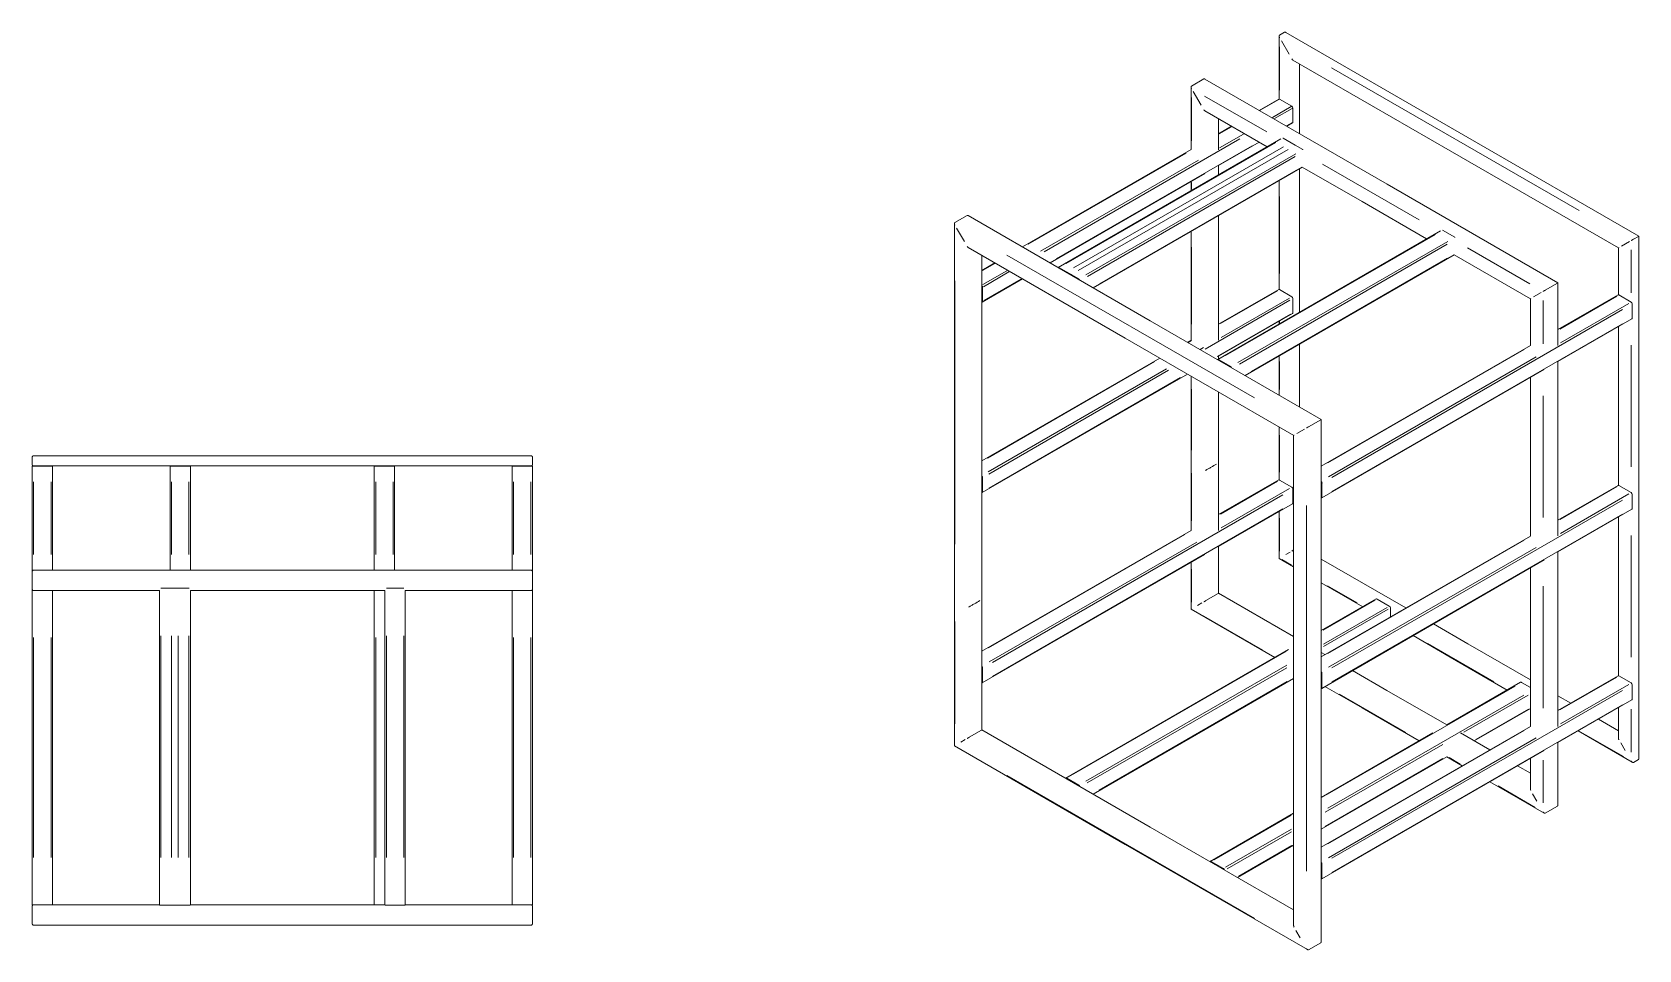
# Model space of a CAD drawing. Header units: millimetres. Extents: x 420 to 4748, y 262 to 4933.
# Drawn here: x 1600 to 4748, y 3134 to 4933 of the extents above; entities that cross this region are included whole.
import ezdxf

# ---------------------------------------------------------------- set-up
doc = ezdxf.new("R2010")
doc.units = ezdxf.units.MM

msp = doc.modelspace()

# ---------------------------------------------------------------- linework, layer by layer
at = {"color": 7, "linetype": 'Continuous', "lineweight": 15}
for p, q in [((4043, 4924.7), (4043, 4801.5)), ((4053.8, 4932.3), (4043.9, 4926.6)), ((4082.9, 4733.6), (4082.9, 4870.4)), ((3870.4, 4825.1), (3870.4, 4702.3)), ((3895.4, 4840.9), (3871.3, 4827)), ((4042.2, 4801.4), (4003.9, 4779.3)), ((4067.7, 4787.4), (4043.7, 4801.3)), ((3897.5, 4778.2), (4019.5, 4707.8)), ((3924.5, 4702.1), (3924.5, 4762.6)), ((4057.9, 4748.1), (4069.2, 4754.6)), ((4069.9, 4783.7), (4069.9, 4755.9)), ((4046.6, 4723.4), (3610.1, 4471.4)), ((3949.8, 4748.1), (3924.5, 4733.5)), ((4050.6, 4724.7), (4050.5, 4724.8)), ((4074.6, 4710.8), (4050.6, 4724.7)), ((3870.4, 4702.3), (3540.2, 4511.6)), ((3924.5, 4671), (4003.9, 4716.8)), ((4065.4, 4716.2), (4065.3, 4716.2)), ((4089.4, 4702.3), (4065.4, 4716.2)), ((4074.7, 4710.8), (4074.6, 4710.8)), ((4089.5, 4702.2), (4089.4, 4702.3)), ((3678.8, 4431.6), (4088.4, 4668)), ((3924.5, 4652.9), (3924.5, 4671)), ((3594.3, 4480.4), (3897.3, 4655.3)), ((3870.4, 4639.8), (3870.4, 4621.7)), ((3431.7, 4573.2), (3407.6, 4559.3)), ((4359, 4543), (3922.6, 4291.1)), ((4362.9, 4544.4), (4363, 4544.3)), ((4363, 4544.3), (4387.1, 4530.5)), ((4746.7, 4532.3), (4736.8, 4526.6)), ((4387.1, 4530.5), (4387.2, 4530.4)), ((4707.7, 4509.8), (4707.7, 4417.8)), ((3486.1, 4480.4), (3460.9, 4465.8)), ((3611.6, 4471.3), (3635.7, 4457.4)), ((3976.4, 4259.8), (4386, 4496.2)), ((4386, 4496.2), (4535.1, 4410.1)), ((3461.5, 4403.7), (3540.2, 4449.2)), ((3626.4, 4462.8), (3650.5, 4448.9)), ((4588.3, 4440.9), (4564.3, 4427)), ((4589.2, 4318.5), (4589.2, 4441.4)), ((3462.1, 4405.1), (3462.1, 4432.8)), ((4042.2, 4428.3), (3924.5, 4360.3)), ((4067.7, 4414.2), (4043.7, 4428.1)), ((4069.9, 4410.5), (4069.9, 4382.8)), ((4535.1, 4410.1), (4535.1, 4318.4)), ((4707, 4417.6), (4589.2, 4349.6)), ((4732.5, 4403.6), (4708.5, 4417.5)), ((3924.5, 4297.9), (4069.2, 4381.4)), ((4734.7, 4399.9), (4734.7, 4372.2)), ((4043, 4366.3), (4043, 4360.6)), ((4589.2, 4287.2), (4734, 4370.8)), ((3870.4, 4329.1), (3863.4, 4325)), ((4082.9, 4198.3), (4082.9, 4321.2)), ((4535.1, 4318.4), (4125.5, 4081.9)), ((3809.3, 4293.8), (3460.9, 4092.7)), ((3948.1, 4277.1), (3924.1, 4290.9)), ((3924.5, 4292.2), (3924.5, 4297.9)), ((4043, 4298.2), (4043, 4221.3)), ((4589.2, 3945.4), (4589.2, 4287.2)), ((3461.5, 4030.6), (3863.4, 4262.6)), ((3870.4, 4258.5), (3870.4, 4089.3)), ((4126.3, 4019.9), (4562.3, 4271.6)), ((3924.5, 4089.3), (3924.5, 4227.3)), ((4124.7, 4173.2), (4100.6, 4159.3)), ((1600.4, 4099.5), (1600.4, 4085.5)), ((2577.3, 4102.5), (1603.5, 4102.5)), ((2580.4, 4099.5), (2580.4, 4085.5)), ((1600.3, 4082.3), (1600.3, 3875.6)), ((1603.3, 4082.3), (1600.3, 4082.3)), ((1637.3, 4082.3), (1603.3, 4082.3)), ((1603.4, 4082.5), (2577.4, 4082.5)), ((1637.3, 4082.3), (1640.3, 4082.3)), ((1640.3, 3878.4), (1640.3, 4082.3)), ((1870.4, 4082.3), (1870.4, 3878.4)), ((1873.4, 4082.3), (1870.4, 4082.3)), ((1907.4, 4082.3), (1873.4, 4082.3)), ((1907.4, 4082.3), (1910.4, 4082.3)), ((1910.4, 3878.4), (1910.4, 4082.3)), ((2270.4, 4082.3), (2270.4, 3878.4)), ((2270.4, 4082.3), (2273.4, 4082.3)), ((2273.4, 4082.3), (2307.4, 4082.3)), ((2307.4, 4082.3), (2310.4, 4082.3)), ((2310.4, 4082.3), (2310.4, 3878.4)), ((2540.5, 4082.3), (2540.5, 3878.4)), ((2543.5, 4082.3), (2540.5, 4082.3)), ((2577.5, 4082.3), (2543.5, 4082.3)), ((2577.5, 4082.3), (2580.5, 4082.3)), ((2580.5, 3875.6), (2580.5, 4082.3)), ((3924.5, 3955.8), (3924.5, 4089.3)), ((3462.1, 4031.9), (3462.1, 4059.7)), ((4042.2, 4055.1), (3924.5, 3987.2)), ((4067.7, 4041.1), (4043.7, 4054.9)), ((4069.9, 4037.4), (4069.9, 4009.6)), ((4126.9, 4021.3), (4126.9, 4049.1)), ((4707, 4044.5), (4589.2, 3976.5)), ((4732.5, 4030.4), (4708.5, 4044.3)), ((3924.5, 3924.7), (4069.2, 4008.3)), ((4589.2, 3914), (4734, 3997.6)), ((4734.7, 4026.8), (4734.7, 3999)), ((4043, 3993.1), (4043, 3901.4)), ((4707.7, 3982.4), (4707.7, 3671.4)), ((3870.4, 3955.9), (3460.9, 3719.5)), ((4535.1, 3945.2), (4125.5, 3708.8)), ((3461.5, 3657.4), (3897.3, 3909)), ((3924.5, 3833), (3924.5, 3924.7)), ((1600.4, 3875.4), (1600.4, 3841.4)), ((2577.3, 3878.4), (1603.5, 3878.4)), ((2580.4, 3875.4), (2580.4, 3841.4)), ((3870.4, 3893.5), (3870.4, 3801.8)), ((4043, 3901.4), (4071.4, 3884.9)), ((4291, 3804.3), (4125.5, 3899.8)), ((4126.3, 3646.8), (4562.3, 3898.5)), ((4535.1, 3882.8), (4535.1, 3572.1)), ((1600.3, 3841.3), (1600.3, 3222.8)), ((1852.5, 3842.9), (1852.3, 3842.9)), ((1886.5, 3842.9), (1852.5, 3842.9)), ((1907.4, 3842.9), (1873.4, 3842.9)), ((1907.6, 3842.9), (1907.4, 3842.9)), ((2294.2, 3842.9), (2294.3, 3842.9)), ((2294.3, 3842.9), (2328.3, 3842.9)), ((2328.3, 3842.9), (2328.5, 3842.9)), ((2580.5, 3222.8), (2580.5, 3841.3)), ((4125.5, 3853.7), (4206.9, 3806.8)), ((1603.4, 3838.4), (1849.5, 3838.4)), ((1640.3, 3222.8), (1640.3, 3838.4)), ((1849.5, 3838.4), (1849.5, 3222.7)), ((1910.4, 3838.4), (2291.3, 3838.4)), ((1910.4, 3222.7), (1910.4, 3838.4)), ((2270.4, 3838.4), (2270.4, 3222.8)), ((2291.3, 3838.4), (2291.3, 3222.7)), ((2331.3, 3838.4), (2331.3, 3222.7)), ((2331.3, 3838.4), (2577.4, 3838.4)), ((2540.5, 3838.4), (2540.5, 3222.8)), ((3406.8, 3821.6), (3406.8, 3534.1)), ((3923.6, 3832.5), (3899.6, 3818.6)), ((4071.4, 3748.2), (3924.5, 3833)), ((4233.2, 3821.9), (4125.5, 3759.8)), ((4258.7, 3807.9), (4234.7, 3821.8)), ((3870.5, 3801.7), (4034.3, 3707.1)), ((4260.8, 3804.2), (4260.8, 3786.9)), ((4061.4, 3722.8), (3625.4, 3471.1)), ((4132.6, 3712.9), (4125.5, 3716.9)), ((3462.1, 3658.8), (3462.1, 3686.5)), ((3678.8, 3439.5), (4071.4, 3666.1)), ((4126.9, 3648.1), (4126.9, 3675.9)), ((4516, 3658.7), (4371.2, 3575.1)), ((4517.5, 3658.5), (4535.1, 3648.4)), ((4707, 3671.3), (4589.2, 3603.3)), ((4708.5, 3671.2), (4732.5, 3657.3)), ((4734.7, 3653.6), (4734.7, 3625.8)), ((4614.2, 3617.7), (4589.2, 3632.2)), ((4589.2, 3540.8), (4734, 3624.5)), ((4425.3, 3543.9), (4535.1, 3607.2)), ((4707.7, 3609.2), (4707.7, 3548.9)), ((3460, 3564.8), (3435.9, 3550.9)), ((4535.1, 3572.1), (4125.5, 3335.6)), ((4344.2, 3559.5), (4125.5, 3433.2)), ((4455.8, 3526.3), (4398.3, 3559.5)), ((4628.4, 3563.4), (4734.7, 3502)), ((4707.7, 3563.8), (4668.3, 3586.5)), ((4126.3, 3273.6), (4562.3, 3525.3)), ((4589.2, 3418), (4589.2, 3540.8)), ((4125.5, 3370.8), (4371.2, 3512.6)), ((4371.2, 3512.6), (4401.7, 3495.1)), ((4535.1, 3480.5), (4509.9, 3495.1)), ((4535.1, 3509.6), (4535.1, 3449.3)), ((4736.8, 3501.8), (4746.7, 3507.5)), ((3626.9, 3470.9), (3650.9, 3457.1)), ((4455.8, 3463.8), (4562.2, 3402.4)), ((4071.4, 3402), (3908.2, 3307.8)), ((4564.3, 3402.2), (4588.3, 3416.1)), ((3961.7, 3276.2), (4071.4, 3339.6)), ((3933.8, 3293.8), (3909.7, 3307.7)), ((4126.9, 3275), (4126.9, 3302.7)), ((1603.3, 3222.8), (1600.3, 3222.8)), ((1600.4, 3219.7), (1600.4, 3185.7)), ((1603.3, 3222.8), (1637.3, 3222.8)), ((1849.5, 3222.7), (1603.5, 3222.7)), ((1640.3, 3222.8), (1637.3, 3222.8)), ((1852.5, 3222.1), (1850.1, 3222.1)), ((1852.5, 3222.1), (1886.5, 3222.1)), ((1873.4, 3222.1), (1907.4, 3222.1)), ((1907.4, 3222.1), (1909.8, 3222.1)), ((2291.3, 3222.7), (1910.4, 3222.7)), ((2273.4, 3222.8), (2270.4, 3222.8)), ((2291.3, 3222.8), (2273.4, 3222.8)), ((2294.3, 3222.1), (2291.9, 3222.1)), ((2328.3, 3222.1), (2294.3, 3222.1)), ((2330.7, 3222.1), (2328.3, 3222.1)), ((2577.3, 3222.7), (2331.3, 3222.7)), ((2540.5, 3222.8), (2543.5, 3222.8)), ((2543.5, 3222.8), (2577.5, 3222.8)), ((2577.5, 3222.8), (2580.5, 3222.8)), ((2580.4, 3219.7), (2580.4, 3185.7)), ((1603.4, 3182.7), (2577.4, 3182.7)), ((4100.6, 3134.5), (4124.7, 3148.4))]:
    msp.add_line(p, q, dxfattribs=at)
at = {"color": 8, "linetype": 'Continuous', "lineweight": 15}
for p, q in [((4047.4, 4915.6), (4062.6, 4889.3)), ((4043.9, 4819.1), (4043.9, 4903.8)), ((4145.8, 4862.9), (4630.6, 4583)), ((3874.8, 4816), (3890.1, 4789.6)), ((3871.3, 4719.6), (3871.3, 4804.2)), ((3897, 4807.3), (4018.8, 4737)), ((4042.5, 4800.5), (4006, 4779.5)), ((4030, 4765.6), (4066.5, 4786.7)), ((4034.2, 4763.1), (4068.7, 4783)), ((4057.5, 4748.8), (4069.4, 4755.7)), ((3582.4, 4502.3), (3965.9, 4723.7)), ((3949.8, 4747.1), (3925.4, 4733)), ((3926.1, 4705.6), (3973.1, 4732.7)), ((3860.8, 4695.7), (3551.6, 4517.2)), ((3606.4, 4488.4), (3990, 4709.8)), ((4036.6, 4716.6), (3625.6, 4479.4)), ((4051.4, 4708.1), (3640.4, 4470.8)), ((3649.6, 4465.5), (4060.7, 4702.8)), ((3664.4, 4456.9), (4075.5, 4694.2)), ((3575.6, 4503.3), (3884.8, 4681.8)), ((3667.7, 4453.9), (4074.6, 4688.8)), ((3691, 4439.6), (4075.4, 4661.5)), ((4128.2, 4673.9), (4317.1, 4564.8)), ((3871.3, 4624.9), (3871.3, 4637.6)), ((4043.9, 4459.8), (4043.9, 4610.5)), ((3411.2, 4548.3), (3426.4, 4522)), ((3938, 4299), (4349.1, 4536.3)), ((3871.3, 4360.3), (3871.3, 4510.9)), ((4373.1, 4522.4), (3962.1, 4285.1)), ((4372.2, 4517), (3965.3, 4282.1)), ((4411.8, 4510.1), (4534.3, 4439.4)), ((4729, 4522.1), (4713.9, 4513.3)), ((4732.6, 4506.2), (4732.6, 4421.5)), ((3486.1, 4479.4), (3461.7, 4465.3)), ((3509.6, 4495.6), (3994.4, 4215.7)), ((4373, 4489.7), (3988.6, 4267.8)), ((3407.6, 3929.4), (3407.6, 4445.4)), ((3462.4, 4438), (3509.4, 4465.1)), ((3463.8, 4433.8), (3513.6, 4462.6)), ((3464.5, 4406.5), (3536.8, 4448.2)), ((3898.2, 4311.4), (4064.2, 4407.3)), ((4039.9, 4425.9), (3928.3, 4361.5)), ((3929.1, 4334.2), (4063.2, 4411.6)), ((4556.4, 4422.4), (4541.3, 4413.7)), ((4560, 4406.6), (4560, 4322)), ((4704.7, 4415.3), (4593, 4350.8)), ((4065, 4380), (3921.5, 4297.1)), ((4146.2, 4060.2), (4715.3, 4388.8)), ((4593.8, 4323.5), (4728, 4401)), ((4043.9, 4362), (4043.9, 4365.9)), ((4715.3, 4361), (4146.2, 4032.5)), ((3871, 4328.4), (3864.5, 4324.6)), ((3888.5, 4310.8), (3895.1, 4314.5)), ((4732.6, 4319.5), (4732.6, 4080.8)), ((3799.1, 4286.9), (3472, 4098)), ((4043.9, 4232.4), (4043.9, 4287.1)), ((4523, 4310.4), (4138.6, 4088.5)), ((4139.4, 4061.1), (4546.3, 4296.1)), ((3472.7, 4070.7), (3822.3, 4272.6)), ((3474, 4066.6), (3826.5, 4270.1)), ((3849.8, 4255.7), (3474.8, 4039.3)), ((3871.3, 4113.3), (3871.3, 4232.8)), ((4560, 4219.9), (4560, 3981.3)), ((4092.8, 4154.8), (4077.6, 4146)), ((4043.9, 4070.2), (4043.9, 4143)), ((3870.5, 4089.1), (3870.7, 4088.6)), ((3871.3, 3975.1), (3871.3, 4068.4)), ((1603.3, 4051.7), (1603.3, 3909)), ((1637.3, 3909), (1637.3, 4051.7)), ((1873.4, 4051.7), (1873.4, 3909)), ((1907.4, 3909), (1907.4, 4051.7)), ((2273.4, 3909), (2273.4, 4051.7)), ((2307.4, 4051.7), (2307.4, 3909)), ((2543.5, 4051.7), (2543.5, 3909)), ((2577.5, 3909), (2577.5, 4051.7)), ((4039.9, 4052.8), (3928.3, 3988.3)), ((3929.1, 3961), (4063.2, 4038.4)), ((4704.7, 4042.1), (4593, 3977.6)), ((3481.4, 3697.7), (4050.5, 4026.2)), ((4050.5, 3998.5), (3481.4, 3669.9)), ((4096.4, 4005.3), (4096.4, 3288.5)), ((4146.2, 3687.1), (4715.3, 4015.6)), ((4593.8, 3950.3), (4728, 4027.8)), ((4043.9, 3915.5), (4043.9, 3980)), ((4146.2, 3659.3), (4715.3, 3987.8)), ((3858.2, 3947.9), (3473.9, 3726)), ((4523, 3937.2), (4138.6, 3715.3)), ((4732.6, 3946.3), (4732.6, 3707.7)), ((3474.7, 3698.7), (3881.5, 3933.5)), ((4064.3, 3913.7), (4055.9, 3908.8)), ((4139.4, 3688), (4546.3, 3922.9)), ((3871.3, 3815.9), (3871.3, 3880.4)), ((4067.4, 3888.3), (4048, 3899.5)), ((4195.6, 3814.3), (4137.7, 3847.7)), ((4560, 3846.7), (4560, 3608.2)), ((3406.8, 3821.5), (3407, 3821)), ((3891.8, 3814.1), (3883.3, 3809.2)), ((4231.2, 3819.8), (4129, 3760.8)), ((3407.6, 3577), (3407.6, 3777.9)), ((4010.9, 3721.7), (3895.6, 3788.2)), ((4129.8, 3733.5), (4254.5, 3805.5)), ((4129.8, 3728.6), (4256.5, 3801.8)), ((1603.3, 3746.1), (1603.3, 3315.1)), ((1637.3, 3315.1), (1637.3, 3746.1)), ((1852.5, 3749.8), (1852.5, 3315.2)), ((1873.4, 3749.8), (1873.4, 3315.2)), ((1886.5, 3315.2), (1886.5, 3749.8)), ((1907.4, 3315.2), (1907.4, 3749.8)), ((2273.4, 3315.1), (2273.4, 3746.1)), ((2294.3, 3315.2), (2294.3, 3749.8)), ((2328.3, 3749.8), (2328.3, 3315.2)), ((2543.5, 3746.1), (2543.5, 3315.1)), ((2577.5, 3315.1), (2577.5, 3746.1)), ((4057.3, 3719.4), (3641, 3479.1)), ((4463.3, 3659.8), (4333.4, 3734.8)), ((3664.3, 3464.8), (4058.1, 3692.1)), ((3667.2, 3461.5), (4058.2, 3687.2)), ((3690.5, 3447.2), (4058.9, 3659.9)), ((4138, 3439.4), (4505.1, 3651.3)), ((4593, 3604.5), (4704.7, 3669)), ((4593.8, 3577.2), (4728, 3654.6)), ((4522.1, 3633.4), (4138.6, 3412)), ((4715.3, 3642.4), (4146.2, 3313.9)), ((4290.7, 3560.1), (4160.8, 3635.1)), ((4530.8, 3633.6), (4404.7, 3560.7)), ((4715.3, 3614.7), (4146.2, 3286.1)), ((4531.6, 3606.2), (4428, 3546.4)), ((4732.6, 3605.9), (4732.6, 3522)), ((4138.6, 3342.1), (4523, 3564.1)), ((3428.1, 3546.4), (3419.7, 3541.5)), ((4363.4, 3536.9), (4133.3, 3404.1)), ((4139.4, 3314.8), (4546.3, 3549.8)), ((4717.3, 3513.1), (4644.5, 3555.1)), ((4712.1, 3539.8), (4720.6, 3525.1)), ((4363.4, 3509.1), (4133.3, 3376.3)), ((4397.9, 3498.2), (4375.9, 3511)), ((4560, 3506.3), (4560, 3422.4)), ((3994.4, 3195.9), (3509.6, 3475.7)), ((4544.7, 3413.5), (4472, 3455.5)), ((4539.5, 3440.2), (4548, 3425.5)), ((3914.9, 3310.6), (4066.3, 3398)), ((4067.1, 3370.7), (3938.2, 3296.3)), ((4067.2, 3365.9), (3941, 3293.1)), ((4067.9, 3338.6), (3964.3, 3278.7)), ((4075.9, 3172.5), (4084.3, 3157.8))]:
    msp.add_line(p, q, dxfattribs=at)
at = {"color": 7, "linetype": 'Continuous', "lineweight": 15, "flags": 128}
for points in [[(4747.6, 4532.8), (4412.7, 4726.2), (4055.9, 4932.1)], [(4070, 4877.9), (4378, 4700.1), (4707.7, 4509.7)], [(4589.2, 4441.4), (4254.3, 4634.7), (3897.5, 4840.7)], [(4082.9, 4383.7), (4082.9, 4545.8), (4082.9, 4664.9)], [(4088.4, 4668), (4205.4, 4600.5), (4331.9, 4527.4)], [(4043, 4641.8), (4043, 4577.8), (4043, 4428.3)], [(4125.5, 4173.7), (3790.6, 4367), (3433.8, 4573)], [(3924.5, 4328.9), (3924.5, 4447), (3924.5, 4573.4)], [(3406.8, 4557.4), (3406.8, 4203.7), (3406.8, 3821.6)], [(3870.4, 4542.2), (3870.4, 4471.3), (3870.4, 4329.1)], [(4747.6, 3509.5), (4747.6, 4004.9), (4747.6, 4532.8)], [(3433.8, 4510.6), (3741.7, 4332.8), (4071.5, 4142.5)], [(3460.9, 3821.6), (3460.9, 4179.3), (3460.9, 4495)], [(4707.7, 4355.6), (4707.7, 4045.4), (4707.7, 4044.6)], [(4535.1, 4255.9), (4535.1, 3978.7), (4535.1, 3945.2)], [(4043, 4158.9), (4043, 4065.5), (4043, 4055.2)], [(4125.5, 3150.4), (4125.5, 3612.7), (4125.5, 4173.7)], [(4071.4, 4142.5), (4071.4, 3711.1), (4071.4, 3181.6)], [(3870.4, 4089.3), (3870.4, 3958.1), (3870.4, 3955.9)], [(4589.2, 3572.2), (4589.2, 3880.4), (4589.2, 3914)], [(3460.9, 3565.3), (3460.9, 3664.2), (3460.9, 3821.6)], [(4305.2, 3750), (4377.9, 3708), (4489.7, 3643.5)], [(4535.1, 3663.4), (4412.7, 3734.1), (4345.1, 3773.1)], [(4371.2, 3575.1), (4254.2, 3642.6), (4186.7, 3681.6)], [(4132.6, 3650.4), (4205.3, 3608.4), (4317.2, 3543.9)], [(4071.4, 3212.8), (3790.6, 3375), (3460.8, 3565.3)], [(3406.8, 3534.1), (3741.7, 3340.7), (4098.5, 3134.8)]]:
    msp.add_lwpolyline(points, dxfattribs=at)
at = {"color": 7, "linetype": 'Continuous', "lineweight": 15}
for centre, radius, start, end in [((4042.8, 4800), 1.51, 54.3824, 114.3071), ((4065.2, 4783.5), 4.61, 2.6055, 57.3945), ((4068.4, 4755.8), 1.44, 304.0564, 7.2558), ((3610.8, 4470.2), 1.38, 51.8605, 125.6343), ((3625.6, 4461.7), 1.38, 51.8605, 125.6344), ((3633.2, 4453.6), 4.52, 25.3567, 57.5219), ((3648, 4445.1), 4.52, 25.3567, 57.5219), ((3457.4, 4432.6), 4.64, 2.6954, 42.4891), ((4042.8, 4426.9), 1.51, 54.3824, 114.3071), ((4065.2, 4410.3), 4.61, 2.6055, 57.3945), ((4707.6, 4416.2), 1.51, 54.3824, 114.3071), ((3460.8, 4404.9), 1.3, 272.6994, 9.6849), ((4068.4, 4382.6), 1.44, 304.0563, 7.2558), ((4730.1, 4399.7), 4.61, 2.6055, 57.3945), ((4733.2, 4372), 1.44, 304.0563, 7.2558), ((3923.2, 4289.9), 1.38, 51.8605, 125.6344), ((3945.7, 4273.3), 4.46, 25.2085, 57.7533), ((3457.4, 4059.5), 4.64, 2.6957, 42.5777), ((3460.8, 4031.7), 1.3, 272.6993, 9.6849), ((4042.8, 4053.7), 1.51, 54.3824, 114.3071), ((4065.2, 4037.2), 4.61, 2.6055, 57.3945), ((4122.3, 4048.8), 4.65, 2.6964, 45.06), ((4707.6, 4043.1), 1.51, 54.3824, 114.3071), ((4730.1, 4026.5), 4.61, 2.6055, 57.3945), ((4068.4, 4009.4), 1.44, 304.0563, 7.2558), ((4125.6, 4021.1), 1.29, 265.8855, 9.7934), ((4733.2, 3998.8), 1.44, 304.0564, 7.2558), ((4233.8, 3820.6), 1.51, 54.3824, 114.3071), ((4256.2, 3804), 4.61, 2.6055, 57.3945), ((3457.4, 3686.3), 4.64, 2.6957, 42.5778), ((3460.8, 3658.5), 1.3, 272.6991, 9.6849), ((4122.2, 3675.6), 4.73, 3.0834, 44.7243), ((4516.6, 3657.3), 1.51, 54.3824, 114.3071), ((4707.6, 3669.9), 1.51, 54.3824, 114.3071), ((4730.1, 3653.4), 4.61, 2.6055, 57.3945), ((4125.6, 3647.9), 1.29, 265.8852, 9.7934), ((4733.2, 3625.7), 1.44, 304.0564, 7.2558), ((3626.1, 3469.9), 1.29, 50.2503, 150.7422), ((3648.4, 3453.2), 4.64, 16.0552, 57.3027), ((3908.9, 3306.7), 1.29, 50.2503, 150.7423), ((4122.2, 3302.5), 4.73, 3.0834, 44.7242), ((3931.3, 3289.9), 4.64, 16.0552, 57.3027), ((4125.6, 3274.8), 1.29, 265.8855, 9.7934)]:
    msp.add_arc(centre, radius, start, end, dxfattribs=at)
for points, knots in [([(4043.9, 4926.6), (4043.8, 4926.6), (4043.8, 4926.6), (4043.7, 4926.5), (4043.6, 4926.4), (4043.5, 4926.3), (4043.4, 4926.2), (4043.3, 4926), (4043.1, 4925.6), (4043, 4925.1), (4043, 4924.4), (4043.1, 4923.7), (4043.3, 4923.1), (4043.4, 4922.7), (4043.6, 4922.4), (4043.7, 4922), (4043.8, 4921.8), (4043.9, 4921.7)], [0, 0, 0, 0, 0.024499, 0.04924, 0.074247, 0.099543, 0.125149, 0.186007, 0.250202, 0.365957, 0.499979, 0.624941, 0.749917, 0.812815, 0.874961, 0.937589, 1, 1, 1, 1]), ([(4055.9, 4932.1), (4055.8, 4932.2), (4055.5, 4932.4), (4054.9, 4932.5), (4054.3, 4932.6), (4054, 4932.4), (4053.8, 4932.3)], [0, 0, 0, 0, 0.18116, 0.440789, 0.720541, 1, 1, 1, 1]), ([(4067.9, 4880.1), (4068.2, 4879.7), (4068.7, 4878.9), (4069.5, 4878.2), (4070, 4877.9), (4070, 4877.9)], [0, 0, 0, 0, 0.451894, 0.903383, 1, 1, 1, 1]), ([(3871.3, 4827), (3871.3, 4827), (3871.2, 4827), (3871.1, 4826.9), (3871, 4826.8), (3871, 4826.7), (3870.8, 4826.6), (3870.7, 4826.4), (3870.6, 4826), (3870.4, 4825.5), (3870.4, 4824.8), (3870.5, 4824.1), (3870.7, 4823.5), (3870.9, 4823.1), (3871, 4822.8), (3871.1, 4822.4), (3871.3, 4822.2), (3871.3, 4822.1)], [0, 0, 0, 0, 0.024499, 0.04924, 0.074247, 0.099543, 0.125149, 0.186007, 0.250202, 0.365957, 0.499979, 0.624941, 0.749917, 0.812815, 0.874961, 0.937589, 1, 1, 1, 1]), ([(3897.5, 4840.7), (3897.4, 4840.7), (3897.1, 4840.9), (3896.5, 4841.1), (3895.9, 4841.1), (3895.5, 4841), (3895.4, 4840.9)], [0, 0, 0, 0, 0.18116, 0.440789, 0.720541, 1, 1, 1, 1]), ([(3895.4, 4780.5), (3895.6, 4780.1), (3896.2, 4779.3), (3896.9, 4778.6), (3897.4, 4778.3), (3897.5, 4778.3)], [0, 0, 0, 0, 0.451894, 0.903383, 1, 1, 1, 1]), ([(3433.8, 4573), (3433.7, 4573.1), (3433.4, 4573.3), (3432.8, 4573.4), (3432.2, 4573.5), (3431.9, 4573.3), (3431.7, 4573.2)], [0, 0, 0, 0, 0.18116, 0.440789, 0.720541, 1, 1, 1, 1]), ([(3407.6, 4559.3), (3407.6, 4559.3), (3407.5, 4559.3), (3407.5, 4559.2), (3407.4, 4559.1), (3407.3, 4559), (3407.2, 4558.9), (3407, 4558.7), (3406.9, 4558.3), (3406.8, 4557.8), (3406.8, 4557.1), (3406.9, 4556.4), (3407, 4555.9), (3407.2, 4555.4), (3407.3, 4555.1), (3407.5, 4554.8), (3407.6, 4554.5), (3407.6, 4554.4)], [0, 0, 0, 0, 0.024499, 0.04924, 0.074247, 0.099543, 0.125149, 0.186007, 0.250202, 0.365957, 0.499979, 0.624941, 0.749917, 0.812815, 0.874961, 0.937589, 1, 1, 1, 1]), ([(4747.6, 4532.8), (4747.6, 4532.8), (4747.6, 4532.8), (4747.5, 4532.7), (4747.2, 4532.6), (4746.9, 4532.4), (4746.7, 4532.3)], [0, 0, 0, 0, 0.181076, 0.440732, 0.720513, 1, 1, 1, 1]), ([(3431.7, 4512.8), (3432, 4512.4), (3432.5, 4511.6), (3433.3, 4510.9), (3433.7, 4510.6), (3433.8, 4510.6)], [0, 0, 0, 0, 0.4518936, 0.9033833, 1, 1, 1, 1]), ([(4708.6, 4510.3), (4708.3, 4510.1), (4707.9, 4509.9), (4707.7, 4509.7), (4707.7, 4509.8), (4707.7, 4509.8)], [0, 0, 0, 0, 0.4518633, 0.9033225, 1, 1, 1, 1]), ([(4736.8, 4526.6), (4736.8, 4526.6), (4736.7, 4526.5), (4736.6, 4526.5), (4736.5, 4526.4), (4736.4, 4526.3), (4736.2, 4526.2), (4736, 4526.1), (4735.6, 4525.9), (4735.1, 4525.6), (4734.5, 4525.2), (4733.9, 4524.9), (4733.5, 4524.7), (4733.2, 4524.5), (4733, 4524.4), (4732.8, 4524.2), (4732.7, 4524.2), (4732.6, 4524.1)], [0, 0, 0, 0, 0.024499, 0.04924, 0.074246, 0.099543, 0.125149, 0.186007, 0.250202, 0.365957, 0.499979, 0.624941, 0.749917, 0.812815, 0.874961, 0.937589, 1, 1, 1, 1]), ([(4589.2, 4441.4), (4589.2, 4441.4), (4589.2, 4441.4), (4589.1, 4441.3), (4588.8, 4441.1), (4588.5, 4440.9), (4588.3, 4440.9)], [0, 0, 0, 0, 0.18126, 0.440857, 0.720576, 1, 1, 1, 1]), ([(4536, 4410.6), (4535.8, 4410.5), (4535.4, 4410.3), (4535.1, 4410.1), (4535.1, 4410.1), (4535.1, 4410.1)], [0, 0, 0, 0, 0.451863, 0.903323, 1, 1, 1, 1]), ([(4564.3, 4427), (4564.3, 4427), (4564.2, 4426.9), (4564.1, 4426.9), (4564, 4426.8), (4563.9, 4426.7), (4563.7, 4426.6), (4563.4, 4426.5), (4563, 4426.3), (4562.5, 4426), (4561.9, 4425.6), (4561.4, 4425.3), (4560.9, 4425), (4560.6, 4424.9), (4560.4, 4424.7), (4560.2, 4424.6), (4560.1, 4424.6), (4560, 4424.5)], [0, 0, 0, 0, 0.0244993, 0.0492397, 0.0742465, 0.0995426, 0.1251486, 0.1860073, 0.250202, 0.3659566, 0.4999791, 0.6249412, 0.7499175, 0.8128154, 0.8749614, 0.937589, 1, 1, 1, 1]), ([(4100.6, 4159.3), (4100.6, 4159.3), (4100.5, 4159.2), (4100.4, 4159.2), (4100.3, 4159.1), (4100.2, 4159.1), (4100, 4159), (4099.8, 4158.8), (4099.4, 4158.6), (4098.8, 4158.3), (4098.2, 4157.9), (4097.7, 4157.6), (4097.3, 4157.4), (4097, 4157.2), (4096.8, 4157.1), (4096.6, 4157), (4096.4, 4156.9), (4096.4, 4156.9)], [0, 0, 0, 0, 0.024499, 0.04924, 0.074247, 0.099543, 0.125149, 0.186007, 0.250202, 0.365957, 0.499979, 0.624941, 0.749917, 0.812815, 0.874961, 0.937589, 1, 1, 1, 1]), ([(4125.5, 4173.7), (4125.5, 4173.7), (4125.5, 4173.7), (4125.4, 4173.6), (4125.1, 4173.5), (4124.8, 4173.3), (4124.7, 4173.2)], [0, 0, 0, 0, 0.18126, 0.440857, 0.720576, 1, 1, 1, 1]), ([(4072.3, 4143), (4072.1, 4142.8), (4071.7, 4142.6), (4071.4, 4142.5), (4071.5, 4142.5), (4071.5, 4142.5)], [0, 0, 0, 0, 0.451951, 0.903498, 1, 1, 1, 1]), ([(1603.4, 4102.5), (1603.4, 4102.5), (1603.2, 4102.5), (1603.1, 4102.5), (1602.9, 4102.4), (1602.6, 4102.4), (1602.3, 4102.3), (1601.9, 4102.1), (1601.4, 4101.8), (1601, 4101.3), (1600.8, 4100.9), (1600.6, 4100.5), (1600.5, 4100.2), (1600.4, 4099.9), (1600.4, 4099.7), (1600.4, 4099.5), (1600.4, 4099.5)], [0, 0, 0, 0, 0.037055, 0.078706, 0.125053, 0.187198, 0.250099, 0.387029, 0.500046, 0.634064, 0.749831, 0.814019, 0.874888, 0.917375, 0.959044, 1, 1, 1, 1]), ([(1603.5, 4102.5), (1603.5, 4102.5), (1603.5, 4102.5), (1603.4, 4102.5), (1603.4, 4102.5), (1603.4, 4102.5)], [0, 0, 0, 0, 0.5, 0.5, 1, 1, 1, 1]), ([(2577.3, 4102.5), (2577.3, 4102.5), (2577.3, 4102.5), (2577.4, 4102.5), (2577.4, 4102.5), (2577.4, 4102.5)], [0, 0, 0, 0, 0.5, 0.5, 1, 1, 1, 1]), ([(2577.4, 4102.5), (2577.5, 4102.5), (2577.6, 4102.5), (2577.7, 4102.5), (2577.9, 4102.4), (2578.2, 4102.4), (2578.5, 4102.3), (2578.9, 4102.1), (2579.4, 4101.8), (2579.8, 4101.3), (2580.1, 4100.9), (2580.2, 4100.5), (2580.3, 4100.2), (2580.4, 4099.9), (2580.4, 4099.7), (2580.4, 4099.5), (2580.4, 4099.5)], [0, 0, 0, 0, 0.037055, 0.078706, 0.125053, 0.187198, 0.250099, 0.387029, 0.500046, 0.634064, 0.749831, 0.814019, 0.874888, 0.917375, 0.959044, 1, 1, 1, 1]), ([(1600.4, 4085.5), (1600.4, 4085.4), (1600.4, 4085.3), (1600.4, 4085.2), (1600.4, 4085), (1600.5, 4084.9), (1600.5, 4084.7), (1600.6, 4084.4), (1600.8, 4084), (1601, 4083.6), (1601.4, 4083.2), (1601.9, 4082.8), (1602.3, 4082.7), (1602.6, 4082.6), (1602.9, 4082.5), (1603.2, 4082.5), (1603.3, 4082.5), (1603.4, 4082.5)], [0, 0, 0, 0, 0.024499, 0.04924, 0.074247, 0.099543, 0.125149, 0.186007, 0.250202, 0.365957, 0.499979, 0.624941, 0.749917, 0.812815, 0.874961, 0.937589, 1, 1, 1, 1]), ([(2580.4, 4085.5), (2580.4, 4085.4), (2580.4, 4085.3), (2580.4, 4085.2), (2580.4, 4085), (2580.4, 4084.9), (2580.3, 4084.7), (2580.2, 4084.4), (2580.1, 4084), (2579.8, 4083.6), (2579.4, 4083.2), (2578.9, 4082.8), (2578.5, 4082.7), (2578.2, 4082.6), (2577.9, 4082.5), (2577.7, 4082.5), (2577.5, 4082.5), (2577.4, 4082.5)], [0, 0, 0, 0, 0.024499, 0.04924, 0.074246, 0.099543, 0.125149, 0.186007, 0.250202, 0.365957, 0.499979, 0.624941, 0.749917, 0.812815, 0.874961, 0.937589, 1, 1, 1, 1]), ([(4071.4, 3917.8), (4071.3, 3917.7), (4071, 3917.5), (4070.4, 3917.2), (4069.6, 3916.7), (4068.7, 3916.2), (4068.2, 3915.9), (4067.9, 3915.8)], [0, 0, 0, 0, 0.1097962, 0.2474566, 0.4068418, 0.7032883, 1, 1, 1, 1]), ([(1603.4, 3878.4), (1603.4, 3878.4), (1603.2, 3878.4), (1603.1, 3878.4), (1602.9, 3878.4), (1602.6, 3878.3), (1602.3, 3878.2), (1601.9, 3878), (1601.4, 3877.7), (1601, 3877.3), (1600.8, 3876.9), (1600.6, 3876.5), (1600.5, 3876.2), (1600.4, 3875.9), (1600.4, 3875.7), (1600.4, 3875.5), (1600.4, 3875.4)], [0, 0, 0, 0, 0.037055, 0.078706, 0.125053, 0.187198, 0.250099, 0.387029, 0.500046, 0.634064, 0.749831, 0.814019, 0.874888, 0.917375, 0.959044, 1, 1, 1, 1]), ([(1603.5, 3878.4), (1603.5, 3878.4), (1603.5, 3878.4), (1603.4, 3878.4), (1603.4, 3878.4), (1603.4, 3878.4)], [0, 0, 0, 0, 0.5, 0.5, 1, 1, 1, 1]), ([(2577.3, 3878.4), (2577.3, 3878.4), (2577.3, 3878.4), (2577.4, 3878.4), (2577.4, 3878.4), (2577.4, 3878.4)], [0, 0, 0, 0, 0.5, 0.5, 1, 1, 1, 1]), ([(2577.4, 3878.4), (2577.5, 3878.4), (2577.6, 3878.4), (2577.7, 3878.4), (2577.9, 3878.4), (2578.2, 3878.3), (2578.5, 3878.2), (2578.9, 3878), (2579.4, 3877.7), (2579.8, 3877.3), (2580.1, 3876.9), (2580.2, 3876.5), (2580.3, 3876.2), (2580.4, 3875.9), (2580.4, 3875.7), (2580.4, 3875.5), (2580.4, 3875.4)], [0, 0, 0, 0, 0.0370551, 0.0787055, 0.1250529, 0.1871978, 0.2500992, 0.3870294, 0.5000458, 0.634064, 0.7498305, 0.8140187, 0.8748878, 0.9173753, 0.9590441, 1, 1, 1, 1]), ([(4043.9, 3901.9), (4043.7, 3901.7), (4043.2, 3901.5), (4043, 3901.4), (4043, 3901.4), (4043, 3901.4)], [0, 0, 0, 0, 0.452524, 0.904643, 1, 1, 1, 1]), ([(1600.4, 3841.4), (1600.4, 3841.4), (1600.4, 3841.3), (1600.4, 3841.1), (1600.4, 3841), (1600.5, 3840.9), (1600.5, 3840.7), (1600.6, 3840.4), (1600.8, 3840), (1601, 3839.6), (1601.4, 3839.1), (1601.9, 3838.8), (1602.3, 3838.6), (1602.6, 3838.5), (1602.9, 3838.5), (1603.2, 3838.4), (1603.3, 3838.4), (1603.4, 3838.4)], [0, 0, 0, 0, 0.024499, 0.04924, 0.074247, 0.099543, 0.125149, 0.186007, 0.250202, 0.365957, 0.499979, 0.624941, 0.749917, 0.812815, 0.874961, 0.937589, 1, 1, 1, 1]), ([(2580.4, 3841.4), (2580.4, 3841.4), (2580.4, 3841.3), (2580.4, 3841.1), (2580.4, 3841), (2580.4, 3840.9), (2580.3, 3840.7), (2580.2, 3840.4), (2580.1, 3840), (2579.8, 3839.6), (2579.4, 3839.1), (2578.9, 3838.8), (2578.5, 3838.6), (2578.2, 3838.5), (2577.9, 3838.5), (2577.7, 3838.4), (2577.5, 3838.4), (2577.4, 3838.4)], [0, 0, 0, 0, 0.0244993, 0.0492397, 0.0742465, 0.0995426, 0.1251486, 0.1860073, 0.250202, 0.3659566, 0.4999791, 0.6249412, 0.7499175, 0.8128154, 0.8749614, 0.937589, 1, 1, 1, 1]), ([(3899.6, 3818.6), (3899.6, 3818.6), (3899.5, 3818.5), (3899.4, 3818.5), (3899.3, 3818.4), (3899.2, 3818.3), (3899, 3818.2), (3898.7, 3818.1), (3898.4, 3817.9), (3897.8, 3817.6), (3897.2, 3817.2), (3896.7, 3816.9), (3896.3, 3816.7), (3896, 3816.5), (3895.7, 3816.4), (3895.5, 3816.2), (3895.4, 3816.2), (3895.4, 3816.1)], [0, 0, 0, 0, 0.024499, 0.04924, 0.074247, 0.099543, 0.125149, 0.186007, 0.250202, 0.365957, 0.499979, 0.624941, 0.749917, 0.812815, 0.874961, 0.937589, 1, 1, 1, 1]), ([(3924.5, 3833), (3924.5, 3833), (3924.5, 3833), (3924.4, 3832.9), (3924.1, 3832.7), (3923.8, 3832.6), (3923.6, 3832.5)], [0, 0, 0, 0, 0.182553, 0.44174, 0.721017, 1, 1, 1, 1]), ([(3871.3, 3802.3), (3871.1, 3802.1), (3870.7, 3801.9), (3870.4, 3801.7), (3870.5, 3801.8), (3870.5, 3801.8)], [0, 0, 0, 0, 0.452524, 0.904643, 1, 1, 1, 1]), ([(3460.8, 3565.3), (3460.8, 3565.3), (3460.8, 3565.3), (3460.7, 3565.2), (3460.4, 3565.1), (3460.1, 3564.9), (3460, 3564.8)], [0, 0, 0, 0, 0.182553, 0.44174, 0.721017, 1, 1, 1, 1]), ([(3407.6, 3534.6), (3407.4, 3534.5), (3407, 3534.2), (3406.8, 3534.1), (3406.8, 3534.1), (3406.8, 3534.1)], [0, 0, 0, 0, 0.452524, 0.904643, 1, 1, 1, 1]), ([(3435.9, 3550.9), (3435.9, 3550.9), (3435.8, 3550.9), (3435.7, 3550.8), (3435.6, 3550.7), (3435.5, 3550.7), (3435.3, 3550.6), (3435.1, 3550.4), (3434.7, 3550.2), (3434.2, 3549.9), (3433.6, 3549.5), (3433, 3549.2), (3432.6, 3549), (3432.3, 3548.8), (3432.1, 3548.7), (3431.9, 3548.6), (3431.8, 3548.5), (3431.7, 3548.5)], [0, 0, 0, 0, 0.024499, 0.04924, 0.074246, 0.099543, 0.125149, 0.186007, 0.250202, 0.365957, 0.499979, 0.624941, 0.749917, 0.812815, 0.874961, 0.937589, 1, 1, 1, 1]), ([(4707.7, 3548.9), (4707.7, 3548.8), (4707.7, 3548.2), (4707.9, 3547.2), (4708.3, 3546.3), (4708.6, 3545.9)], [0, 0, 0, 0, 0.096482, 0.548039, 1, 1, 1, 1]), ([(4732.6, 3504.3), (4732.6, 3504.2), (4732.7, 3504.1), (4732.8, 3503.9), (4733, 3503.7), (4733.2, 3503.4), (4733.5, 3503), (4733.9, 3502.6), (4734.5, 3502.2), (4735.1, 3501.8), (4735.6, 3501.7), (4736, 3501.6), (4736.3, 3501.6), (4736.5, 3501.7), (4736.7, 3501.7), (4736.8, 3501.8), (4736.8, 3501.8)], [0, 0, 0, 0, 0.037055, 0.078706, 0.125053, 0.187198, 0.250099, 0.387029, 0.500046, 0.634064, 0.749831, 0.814019, 0.874888, 0.917375, 0.959044, 1, 1, 1, 1]), ([(4746.7, 3507.5), (4746.9, 3507.7), (4747.2, 3507.9), (4747.5, 3508.5), (4747.6, 3509), (4747.6, 3509.4), (4747.6, 3509.5)], [0, 0, 0, 0, 0.279426, 0.559145, 0.818725, 1, 1, 1, 1]), ([(4535.1, 3449.3), (4535.1, 3449.2), (4535.1, 3448.6), (4535.4, 3447.6), (4535.8, 3446.7), (4536, 3446.3)], [0, 0, 0, 0, 0.096471, 0.548034, 1, 1, 1, 1]), ([(4560, 3404.7), (4560.1, 3404.6), (4560.2, 3404.5), (4560.3, 3404.3), (4560.4, 3404), (4560.6, 3403.8), (4561, 3403.4), (4561.4, 3403), (4561.9, 3402.5), (4562.5, 3402.2), (4563, 3402.1), (4563.4, 3402), (4563.7, 3402), (4563.9, 3402.1), (4564.1, 3402.1), (4564.2, 3402.2), (4564.3, 3402.2)], [0, 0, 0, 0, 0.037055, 0.078706, 0.125053, 0.187198, 0.250099, 0.387029, 0.500046, 0.634064, 0.749831, 0.814019, 0.874888, 0.917375, 0.959044, 1, 1, 1, 1]), ([(4588.3, 3416.1), (4588.5, 3416.2), (4588.8, 3416.4), (4589.1, 3417), (4589.2, 3417.5), (4589.2, 3417.9), (4589.2, 3418)], [0, 0, 0, 0, 0.279426, 0.559147, 0.818727, 1, 1, 1, 1]), ([(1603.4, 3222.7), (1603.4, 3222.7), (1603.2, 3222.7), (1603.1, 3222.7), (1602.9, 3222.7), (1602.6, 3222.6), (1602.3, 3222.5), (1601.9, 3222.3), (1601.4, 3222), (1601, 3221.6), (1600.8, 3221.1), (1600.6, 3220.7), (1600.5, 3220.4), (1600.4, 3220.2), (1600.4, 3219.9), (1600.4, 3219.8), (1600.4, 3219.7)], [0, 0, 0, 0, 0.0370551, 0.0787055, 0.1250529, 0.1871978, 0.2500992, 0.3870294, 0.5000458, 0.634064, 0.7498305, 0.8140187, 0.8748878, 0.9173753, 0.9590441, 1, 1, 1, 1]), ([(1603.5, 3222.7), (1603.5, 3222.7), (1603.5, 3222.7), (1603.4, 3222.7), (1603.4, 3222.7), (1603.4, 3222.7)], [0, 0, 0, 0, 0.5, 0.5, 1, 1, 1, 1]), ([(2577.3, 3222.7), (2577.3, 3222.7), (2577.3, 3222.7), (2577.4, 3222.7), (2577.4, 3222.7), (2577.4, 3222.7)], [0, 0, 0, 0, 0.5, 0.5, 1, 1, 1, 1]), ([(2577.4, 3222.7), (2577.5, 3222.7), (2577.6, 3222.7), (2577.7, 3222.7), (2577.9, 3222.7), (2578.2, 3222.6), (2578.5, 3222.5), (2578.9, 3222.3), (2579.4, 3222), (2579.8, 3221.6), (2580.1, 3221.1), (2580.2, 3220.7), (2580.3, 3220.4), (2580.4, 3220.2), (2580.4, 3219.9), (2580.4, 3219.8), (2580.4, 3219.7)], [0, 0, 0, 0, 0.037055, 0.078706, 0.125053, 0.187198, 0.250099, 0.387029, 0.500046, 0.634064, 0.749831, 0.814019, 0.874888, 0.917375, 0.959044, 1, 1, 1, 1]), ([(1600.4, 3185.7), (1600.4, 3185.7), (1600.4, 3185.6), (1600.4, 3185.4), (1600.4, 3185.3), (1600.5, 3185.1), (1600.5, 3184.9), (1600.6, 3184.7), (1600.8, 3184.3), (1601, 3183.8), (1601.4, 3183.4), (1601.9, 3183.1), (1602.3, 3182.9), (1602.6, 3182.8), (1602.9, 3182.7), (1603.2, 3182.7), (1603.3, 3182.7), (1603.4, 3182.7)], [0, 0, 0, 0, 0.024499, 0.04924, 0.074247, 0.099543, 0.125149, 0.186007, 0.250202, 0.365957, 0.499979, 0.624941, 0.749917, 0.812815, 0.874961, 0.937589, 1, 1, 1, 1]), ([(2580.4, 3185.7), (2580.4, 3185.7), (2580.4, 3185.6), (2580.4, 3185.4), (2580.4, 3185.3), (2580.4, 3185.1), (2580.3, 3184.9), (2580.2, 3184.7), (2580.1, 3184.3), (2579.8, 3183.8), (2579.4, 3183.4), (2578.9, 3183.1), (2578.5, 3182.9), (2578.2, 3182.8), (2577.9, 3182.7), (2577.7, 3182.7), (2577.5, 3182.7), (2577.4, 3182.7)], [0, 0, 0, 0, 0.024499, 0.04924, 0.074247, 0.099543, 0.125149, 0.186007, 0.250202, 0.365957, 0.499979, 0.624941, 0.749917, 0.812815, 0.874961, 0.937589, 1, 1, 1, 1]), ([(4071.5, 3181.6), (4071.5, 3181.5), (4071.4, 3180.9), (4071.7, 3179.9), (4072.1, 3179.1), (4072.3, 3178.6)], [0, 0, 0, 0, 0.096471, 0.548034, 1, 1, 1, 1]), ([(4124.7, 3148.4), (4124.8, 3148.5), (4125.1, 3148.8), (4125.4, 3149.3), (4125.5, 3149.9), (4125.5, 3150.2), (4125.5, 3150.4)], [0, 0, 0, 0, 0.279426, 0.559147, 0.818727, 1, 1, 1, 1]), ([(4096.4, 3137), (4096.4, 3136.9), (4096.5, 3136.8), (4096.6, 3136.6), (4096.8, 3136.4), (4097, 3136.1), (4097.3, 3135.7), (4097.7, 3135.3), (4098.3, 3134.9), (4098.8, 3134.6), (4099.4, 3134.4), (4099.8, 3134.3), (4100, 3134.3), (4100.3, 3134.4), (4100.4, 3134.5), (4100.6, 3134.5), (4100.6, 3134.5)], [0, 0, 0, 0, 0.037055, 0.078706, 0.125053, 0.187198, 0.250099, 0.387029, 0.500046, 0.634064, 0.749831, 0.814019, 0.874888, 0.917375, 0.959044, 1, 1, 1, 1])]:
    msp.add_open_spline(points, degree=3, knots=knots, dxfattribs=at)
at = {"color": 8, "linetype": 'Continuous', "lineweight": 15}
for points, knots in [([(3898.6, 4073.8), (3898.9, 4073.9), (3899.2, 4074), (3899.5, 4074.1), (3899.6, 4074.2), (3899.6, 4074.2), (3899.6, 4074.2), (3899.7, 4074.2), (3899.7, 4074.2), (3899.9, 4074.3), (3900.5, 4074.7), (3901.9, 4075.5), (3905.1, 4077.4), (3911.5, 4081), (3916.9, 4084.2), (3920.5, 4086.3)], [0, 0, 0, 0, 0.03125, 0.03125, 0.039062, 0.039062, 0.041016, 0.041016, 0.042969, 0.046875, 0.0625, 0.125, 0.25, 0.5, 1, 1, 1, 1]), ([(3435, 3806.1), (3435.3, 3806.2), (3435.5, 3806.3), (3435.8, 3806.5), (3435.9, 3806.5), (3435.9, 3806.5), (3436, 3806.5), (3436, 3806.6), (3436, 3806.6), (3436.2, 3806.7), (3436.8, 3807), (3438.3, 3807.9), (3441.4, 3809.7), (3447.8, 3813.4), (3453.2, 3816.5), (3456.9, 3818.6)], [0, 0, 0, 0, 0.03125, 0.03125, 0.039063, 0.039063, 0.041016, 0.041016, 0.042969, 0.046875, 0.0625, 0.125, 0.25, 0.5, 1, 1, 1, 1])]:
    msp.add_open_spline(points, degree=3, knots=knots, dxfattribs=at)

doc.saveas('drawing.dxf')
